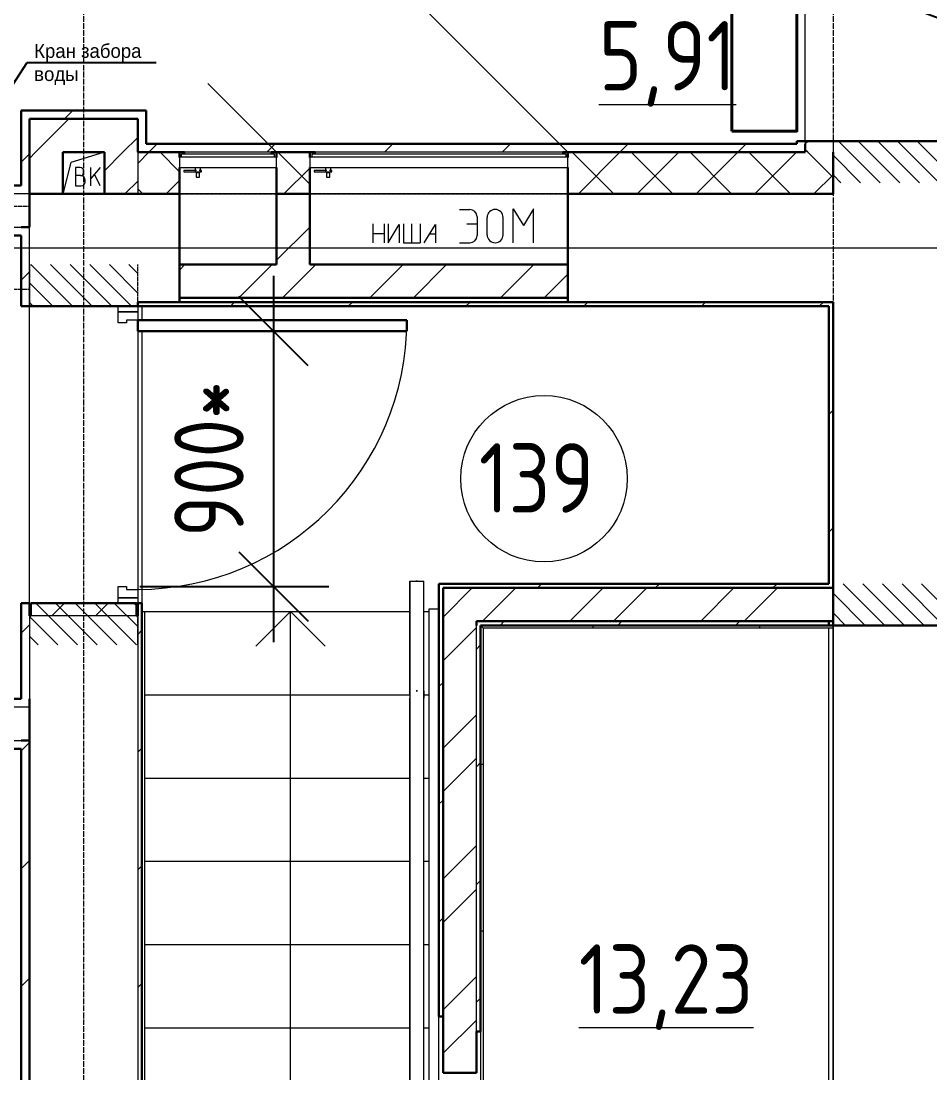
# Model space of a CAD drawing. Header units: millimetres. Extents: x -215207 to 92095, y -30385 to 123050.
# Drawn here: x -149260 to -145986, y 22769 to 26559 of the extents above; entities that cross this region are included whole.
import ezdxf
from ezdxf import colors
from ezdxf.entities.mleader import LeaderData, LeaderLine
from ezdxf.math import Vec2, Vec3

# ---------------------------------------------------------------- set-up
doc = ezdxf.new("R2010")
doc.units = ezdxf.units.MM
for name, pattern in [('ADSK_Линия сетки', [25, 20, -2.5, 0, -2.5]), ('ADSK_Сверху', [4.5, 3, -1.5]), ('ADSK_Штриховая_ш2 п1_5', [4.5, 3, -1.5])]:
    doc.linetypes.add(name, pattern=pattern)
for name, color, linetype, lineweight in [('Двери', 7, 'Continuous', 9), ('Лестницы', 7, 'Continuous', 9), ('Линии', 7, 'Continuous', 9), ('Марки помещений', 7, 'Continuous', 20), ('Оборудование', 7, 'Continuous', 20), ('Ограждение', 7, 'Continuous', 9), ('Оси', 7, 'Continuous', 9), ('Перекрытие', 7, 'Continuous', 20), ('Радиаторы отопления', 10, 'Continuous', 40), ('Стены внутренние', 7, 'Continuous', 20), ('Стены наружные', 7, 'Continuous', 20), ('Стены штриховка', 7, 'Continuous', 9), ('Стрелки вверх', 7, 'Continuous', 20)]:
    doc.layers.add(name, color=color, linetype=linetype, lineweight=lineweight)
for name, color, linetype in [('Мультивыноски отполение', 7, 'Continuous'), ('ТХ_(нейтральное оборудование_мебель)', 32, 'Continuous'), ('ТХ_размеры', 7, 'Continuous')]:
    doc.layers.add(name, color=color, linetype=linetype)
doc.styles.add('DCAD_TEXT', font='GOST_Common.ttf', dxfattribs={"height": 180})
doc.styles.add('GOST Common_3', font='GOST_Common.ttf', dxfattribs={"width": 0.9, "height": 2.5})
doc.styles.add('ГОСТ 2.304', font='CS_Gost2304.shx')
doc.styles.add('ТХ_New', font='')
doc.styles.get('ТХ_New').set_extended_font_data('Vin Sans Pro')
doc.dimstyles.new('СПДС', dxfattribs={"dimscale": 100, "dimtxt": 2.5, "dimasz": 2.5, "dimexe": 2, "dimexo": 0.625, "dimgap": 1, "dimtad": 1, "dimdec": 0, "dimtxsty": 'ГОСТ 2.304', "dimblk": 'OBLIQUE', "dimblk1": 'OBLIQUE', "dimblk2": 'OBLIQUE', "dimcen": 2.5, "dimdle": 2, "dimadec": 0, "dimazin": 2, "dimtfac": 0.75, "dimtdec": 4, "dimtmove": 1, "dimatfit": 3, "dimfxl": 0, "dimtolj": 1, "dimarcsym": 0})

# ---------------------------------------------------------------- blocks, each defined once
blk = doc.blocks.new('1 этаж 21082025')
at = {"lineweight": 18}
for p, q in [((50975, -5355), (50854.6, -5391.7)), ((50854.6, -5391.7), (50825, -5505)), ((50887.2, -5409.6), (50870.6, -5409.6)), ((50870.6, -5409.6), (50870.6, -5476.3)), ((50959.5, -5409.6), (50926.1, -5449.3)), ((50926.1, -5476.3), (50926.1, -5409.6)), ((50889.1, -5439.2), (50870.6, -5439.2)), ((50900.2, -5428.1), (50900.2, -5422.6)), ((50905.7, -5461.4), (50905.7, -5455.9)), ((50959.5, -5476.3), (50939.5, -5433.4)), ((50870.6, -5476.3), (50890.9, -5476.3))]:
    blk.add_line(p, q, dxfattribs=at)
for centre, radius, start, end in [((50887.2, -5422.6), 13, 0, 90), ((50889.1, -5428.1), 11.1, 270, 0), ((50889.1, -5455.9), 16.7, 0, 90), ((50890.9, -5461.4), 14.8, 270, 0)]:
    blk.add_arc(centre, radius, start, end, dxfattribs=at)
at = {"layer": 'Двери', "linetype": 'ADSK_Штриховая_ш2 п1_5'}
for p, q in [((54150, -5315), (53600, -5315)), ((53600, -5315), (53600, -5465)), ((51245, -5505), (52645, -5505)), ((50705, -5760), (50705, -5910)), ((51095, -5910), (51095, -5760)), ((50705, -5910), (51095, -5910)), ((51245, -5895), (52645, -5895)), ((53600, -6910), (53600, -7060)), ((51095, -6980), (50705, -6980)), ((50705, -6980), (50705, -7130)), ((51095, -7130), (51095, -6980)), ((53600, -7060), (54150, -7060))]:
    blk.add_line(p, q, dxfattribs=at)
at = {"layer": 'Двери', "linetype": 'Continuous', "lineweight": 18}
for p, q in [((53620.1, -5315), (53770.1, -5465)), ((53690.8, -5315), (53840.8, -5465)), ((53761.5, -5315), (53911.5, -5465)), ((53832.2, -5315), (53982.2, -5465)), ((53902.9, -5315), (54052.9, -5465)), ((53600, -5365.7), (53699.3, -5465)), ((53600, -5436.4), (53628.6, -5465)), ((50710, -5760), (50860, -5910)), ((50780.7, -5760), (50930.7, -5910)), ((50851.4, -5760), (51001.4, -5910)), ((50922.1, -5760), (51072.1, -5910)), ((50992.8, -5760), (51095, -5862.2)), ((51063.5, -5760), (51095, -5791.5)), ((50705, -5825.7), (50789.3, -5910)), ((50705, -5896.4), (50718.6, -5910)), ((53636.4, -6910), (53786.4, -7060)), ((53707.1, -6910), (53857.1, -7060)), ((53777.8, -6910), (53927.8, -7060)), ((53848.5, -6910), (53998.5, -7060)), ((53919.2, -6910), (54069.2, -7060)), ((53600, -6944.3), (53715.7, -7060)), ((50727.9, -6980), (50877.9, -7130)), ((50798.6, -6980), (50948.6, -7130)), ((50869.3, -6980), (51019.3, -7130)), ((50940, -6980), (51090, -7130)), ((51010.7, -6980), (51095, -7064.3)), ((51081.4, -6980), (51095, -6993.6)), ((50705, -7027.8), (50807.2, -7130)), ((53600, -7015), (53645, -7060)), ((50705, -7098.5), (50736.5, -7130))]:
    blk.add_line(p, q, dxfattribs=at)
at = {"layer": 'Двери'}
for p, q in [((51025, -5910), (51095, -5910)), ((51025, -5930), (51025, -5910)), ((51095, -5910), (51095, -5930)), ((51025, -5970), (51025, -5930)), ((51025, -5930), (51095, -5930)), ((51095, -5930), (51025, -5930)), ((51095, -5930), (51095, -5960)), ((51055, -5970), (51025, -5970)), ((51055, -5960), (51055, -5970)), ((51095, -5960), (51055, -5960)), ((51025, -6920), (51055, -6920)), ((51025, -6960), (51025, -6920)), ((51055, -6920), (51055, -6930)), ((51055, -6930), (51095, -6930)), ((51095, -6930), (51095, -6960)), ((51095, -6960), (51025, -6960)), ((51025, -6980), (51025, -6960)), ((51025, -6960), (51095, -6960)), ((51095, -6960), (51095, -6980)), ((51095, -6980), (51025, -6980))]:
    blk.add_line(p, q, dxfattribs=at)
at = {"layer": 'Двери', "lineweight": 30}
for p, q in [((51095, -5960), (52065, -5960)), ((51095, -6000), (51095, -5960)), ((52065, -5960), (52065, -6000)), ((52065, -6000), (51095, -6000))]:
    blk.add_line(p, q, dxfattribs=at)
at = {"layer": 'Двери'}
blk.add_arc((51095, -5960), 970, 270, 0, dxfattribs=at)
at = {"layer": 'Лестницы'}
for p, q in [((51120, -7310), (52075.4, -7310)), ((51120, -7310), (52075.4, -7310)), ((52125.4, -7310), (52145.4, -7310)), ((52125.4, -7310), (52145.4, -7310)), ((51120, -7610), (52075.4, -7610)), ((51120, -7610), (52075.4, -7610)), ((52125.4, -7610), (52145.4, -7610)), ((52125.4, -7610), (52145.4, -7610)), ((51120, -7910), (52075.4, -7910)), ((51120, -7910), (52075.4, -7910)), ((52125.4, -7910), (52145.4, -7910)), ((52125.4, -7910), (52145.4, -7910)), ((51120, -8210), (52075.4, -8210)), ((51120, -8210), (52075.4, -8210)), ((52125.4, -8210), (52145.4, -8210)), ((52125.4, -8210), (52145.4, -8210)), ((51120, -8510), (52075.4, -8510)), ((51120, -8510), (52075.4, -8510)), ((52125.4, -8510), (52145.4, -8510)), ((52125.4, -8510), (52145.4, -8510))]:
    blk.add_line(p, q, dxfattribs=at)
at = {"layer": 'Линии', "linetype": 'ADSK_Сверху'}
for p, q in [((50705, -5550), (30240, -5550)), ((50705, -5850), (30240, -5850))]:
    blk.add_line(p, q, dxfattribs=at)
at = {"layer": 'Линии', "lineweight": 18}
for p, q in [((52254.8, -5561.2), (52291.3, -5561.2)), ((52447.8, -5558.6), (52484.3, -5618.6)), ((52447.8, -5681.2), (52447.8, -5558.6)), ((52520.9, -5558.6), (52484.3, -5618.6)), ((52520.9, -5681.2), (52520.9, -5558.6)), ((52317.4, -5587.3), (52317.4, -5655.2)), ((52353.9, -5652.5), (52353.9, -5589.9)), ((52411.3, -5652.5), (52411.3, -5589.9)), ((51942.4, -5613.4), (51942.4, -5681.2)), ((51942.4, -5647.3), (51982.4, -5647.3)), ((51982.4, -5613.4), (51982.4, -5681.2)), ((51997.4, -5613.4), (51997.4, -5681.2)), ((51997.4, -5681.2), (52037.4, -5615.5)), ((52037.4, -5615.5), (52037.4, -5681.2)), ((52052.4, -5613.4), (52052.4, -5681.2)), ((52082.4, -5681.2), (52082.4, -5613.4)), ((52112.4, -5613.4), (52112.4, -5681.2)), ((52127.4, -5681.2), (52167.4, -5615.5)), ((52167.4, -5615.5), (52167.4, -5681.2)), ((52280.9, -5613.4), (52317.4, -5613.4)), ((52052.4, -5681.2), (52112.4, -5681.2)), ((52147.4, -5648.4), (52167.4, -5648.4)), ((52254.8, -5681.2), (52291.3, -5681.2))]:
    blk.add_line(p, q, dxfattribs=at)
for centre, radius, start, end in [((52291.3, -5587.3), 26.1, 0, 90), ((52382.6, -5589.9), 28.7, 0, 180), ((52291.3, -5655.2), 26.1, 270, 0), ((52382.6, -5652.5), 28.7, 180, 0)]:
    blk.add_arc(centre, radius, start, end, dxfattribs=at)
at = {"layer": 'Марки помещений'}
blk.add_circle((52558.8, -6531.4), 300, dxfattribs=at)
at = {"layer": 'Оборудование'}
for p, q in [((52645, -5355), (51987.4, -4697.4)), ((51595, -5355), (51347.5, -5107.5)), ((51245, -5373.6), (51245, -5410)), ((51594.1, -5372.7), (51245.9, -5372.7)), ((51252, -5363), (51252, -5372.7)), ((51587, -5362), (51253, -5362)), ((51576, -5355), (51264, -5355)), ((51264, -5355), (51264, -5360.5)), ((51567, -5361.8), (51567, -5363)), ((51567, -5363), (51567, -5361.8)), ((51576, -5360.5), (51576, -5355)), ((51588, -5372.7), (51588, -5363)), ((51595, -5410), (51595, -5373.6)), ((51715, -5373.6), (51715, -5410)), ((52644.1, -5372.7), (51715.9, -5372.7)), ((51722, -5363), (51722, -5372.7)), ((52637, -5362), (51723, -5362)), ((52626, -5355), (51734, -5355)), ((51734, -5355), (51734, -5360.5)), ((52626, -5360.5), (52626, -5355)), ((52638, -5372.7), (52638, -5363)), ((52645, -5410), (52645, -5373.6)), ((51245, -5410), (51595, -5410)), ((51301.8, -5410), (51301.8, -5425.9)), ((51321.1, -5425.9), (51321.1, -5410)), ((51715, -5410), (52645, -5410)), ((51771.8, -5410), (51771.8, -5425.9)), ((51791.1, -5425.9), (51791.1, -5410)), ((51306.7, -5420.4), (51260.8, -5420.4)), ((51260.8, -5420.4), (51260.8, -5425.4)), ((51260.8, -5425.4), (51306.7, -5425.4)), ((51301.8, -5425.9), (51321.1, -5425.9)), ((51303.4, -5425.9), (51305.4, -5427.9)), ((51305.4, -5427.9), (51305.4, -5445.3)), ((51305.4, -5427.9), (51317.6, -5427.9)), ((51305.4, -5445.3), (51317.6, -5445.3)), ((51324.6, -5420.4), (51316.3, -5420.4)), ((51316.3, -5425.4), (51324.6, -5425.4)), ((51317.6, -5427.9), (51319.6, -5425.9)), ((51317.6, -5445.3), (51317.6, -5427.9)), ((51324.6, -5425.4), (51324.6, -5420.4)), ((51776.7, -5420.4), (51730.8, -5420.4)), ((51730.8, -5420.4), (51730.8, -5425.4)), ((51730.8, -5425.4), (51776.7, -5425.4)), ((51771.8, -5425.9), (51791.1, -5425.9)), ((51773.4, -5425.9), (51775.4, -5427.9)), ((51775.4, -5427.9), (51775.4, -5445.3)), ((51775.4, -5427.9), (51787.6, -5427.9)), ((51775.4, -5445.3), (51787.6, -5445.3)), ((51794.6, -5420.4), (51786.3, -5420.4)), ((51786.3, -5425.4), (51794.6, -5425.4)), ((51787.6, -5427.9), (51789.6, -5425.9)), ((51787.6, -5445.3), (51787.6, -5427.9)), ((51794.6, -5425.4), (51794.6, -5420.4))]:
    blk.add_line(p, q, dxfattribs=at)
for points, knots in [([(51245.9, -5372.7), (51245.8, -5372.7), (51245.7, -5372.7), (51245.6, -5372.8), (51245.4, -5372.8), (51245.3, -5373), (51245.1, -5373.2), (51245, -5373.4), (51245, -5373.5), (51245, -5373.6)], [0, 0, 0, 0, 0.166667, 0.25, 0.333333, 0.5, 0.666667, 0.833333, 1, 1, 1, 1]), ([(51253, -5362), (51252.9, -5362), (51252.7, -5362), (51252.6, -5362.1), (51252.5, -5362.1), (51252.4, -5362.2), (51252.2, -5362.3), (51252.1, -5362.5), (51252, -5362.7), (51252, -5362.9), (51252, -5363)], [0, 0, 0, 0, 0.166667, 0.25, 0.333333, 0.416667, 0.541667, 0.666667, 0.833333, 1, 1, 1, 1]), ([(51264, -5360.5), (51264, -5360.6), (51264, -5360.8), (51263.9, -5361.1), (51263.8, -5361.2), (51263.7, -5361.4), (51263.6, -5361.6), (51263.4, -5361.7), (51263.2, -5361.8), (51263.1, -5361.9), (51262.8, -5362), (51262.6, -5362), (51262.5, -5362)], [0, 0, 0, 0, 0.166667, 0.25, 0.333333, 0.416667, 0.5, 0.583333, 0.666667, 0.75, 0.833333, 1, 1, 1, 1]), ([(51577.5, -5362), (51577.4, -5362), (51577.2, -5362), (51576.9, -5361.9), (51576.8, -5361.8), (51576.6, -5361.7), (51576.4, -5361.6), (51576.3, -5361.4), (51576.2, -5361.2), (51576.1, -5361.1), (51576, -5360.8), (51576, -5360.6), (51576, -5360.5)], [-1, -1, -1, -1, -0.833333, -0.75, -0.666667, -0.583333, -0.5, -0.416667, -0.333333, -0.25, -0.166667, 0, 0, 0, 0]), ([(51588, -5363), (51588, -5362.9), (51588, -5362.7), (51587.9, -5362.5), (51587.8, -5362.3), (51587.6, -5362.2), (51587.5, -5362.1), (51587.4, -5362.1), (51587.3, -5362), (51587.1, -5362), (51587, -5362)], [-1, -1, -1, -1, -0.833333, -0.666667, -0.541667, -0.416667, -0.333333, -0.25, -0.166667, 0, 0, 0, 0]), ([(51595, -5373.6), (51595, -5373.5), (51595, -5373.4), (51594.9, -5373.2), (51594.7, -5373), (51594.6, -5372.8), (51594.4, -5372.8), (51594.3, -5372.7), (51594.2, -5372.7), (51594.1, -5372.7)], [-1, -1, -1, -1, -0.833333, -0.666667, -0.5, -0.333333, -0.25, -0.166667, 0, 0, 0, 0]), ([(51715.9, -5372.7), (51715.8, -5372.7), (51715.7, -5372.7), (51715.6, -5372.8), (51715.4, -5372.8), (51715.3, -5373), (51715.1, -5373.2), (51715, -5373.4), (51715, -5373.5), (51715, -5373.6)], [0, 0, 0, 0, 0.166667, 0.25, 0.333333, 0.5, 0.666667, 0.833333, 1, 1, 1, 1]), ([(51723, -5362), (51722.9, -5362), (51722.7, -5362), (51722.6, -5362.1), (51722.5, -5362.1), (51722.4, -5362.2), (51722.2, -5362.3), (51722.1, -5362.5), (51722, -5362.7), (51722, -5362.9), (51722, -5363)], [0, 0, 0, 0, 0.166667, 0.25, 0.333333, 0.416667, 0.541667, 0.666667, 0.833333, 1, 1, 1, 1]), ([(51734, -5360.5), (51734, -5360.6), (51734, -5360.8), (51733.9, -5361.1), (51733.8, -5361.2), (51733.7, -5361.4), (51733.6, -5361.6), (51733.4, -5361.7), (51733.2, -5361.8), (51733.1, -5361.9), (51732.8, -5362), (51732.6, -5362), (51732.5, -5362)], [0, 0, 0, 0, 0.166667, 0.25, 0.333333, 0.416667, 0.5, 0.583333, 0.666667, 0.75, 0.833333, 1, 1, 1, 1]), ([(52627.5, -5362), (52627.4, -5362), (52627.2, -5362), (52626.9, -5361.9), (52626.8, -5361.8), (52626.6, -5361.7), (52626.4, -5361.6), (52626.3, -5361.4), (52626.2, -5361.2), (52626.1, -5361.1), (52626, -5360.8), (52626, -5360.6), (52626, -5360.5)], [-1, -1, -1, -1, -0.833333, -0.75, -0.666667, -0.583333, -0.5, -0.416667, -0.333333, -0.25, -0.166667, 0, 0, 0, 0]), ([(52638, -5363), (52638, -5362.9), (52638, -5362.7), (52637.9, -5362.5), (52637.8, -5362.3), (52637.6, -5362.2), (52637.5, -5362.1), (52637.4, -5362.1), (52637.3, -5362), (52637.1, -5362), (52637, -5362)], [-1, -1, -1, -1, -0.833333, -0.666667, -0.541667, -0.416667, -0.333333, -0.25, -0.166667, 0, 0, 0, 0]), ([(52645, -5373.6), (52645, -5373.5), (52645, -5373.4), (52644.9, -5373.2), (52644.7, -5373), (52644.6, -5372.8), (52644.4, -5372.8), (52644.3, -5372.7), (52644.2, -5372.7), (52644.1, -5372.7)], [-1, -1, -1, -1, -0.833333, -0.666667, -0.5, -0.333333, -0.25, -0.166667, 0, 0, 0, 0])]:
    blk.add_open_spline(points, degree=3, knots=knots, dxfattribs=at)
at = {"layer": 'Ограждение'}
for p, q in [((52075.4, -6900), (52075.4, -7000)), ((52075.4, -6900), (52125.4, -6900)), ((52075.4, -7295.2), (52075.4, -6900)), ((52102.7, -6900), (52098.1, -6900)), ((52125.4, -7000), (52125.4, -6900)), ((52125.4, -7295.2), (52125.4, -6900)), ((51120, -7010), (51120, -7310)), ((52075.4, -7000), (52075.4, -7295.2)), ((52125.4, -7295.2), (52125.4, -7000)), ((52145.4, -7000), (52180, -7000)), ((52145.4, -7310), (52145.4, -7000)), ((52340, -7070), (52330, -7060)), ((52330, -7060), (52340, -7070)), ((53600, -7070), (52340, -7070)), ((52340, -7070), (52340, -10200)), ((53600, -7070), (53600, -7060)), ((53600, -7060), (53600, -7070)), ((51120, -7310), (51120, -9568.1)), ((52075.4, -7295.2), (52075.4, -7296.2)), ((52075.4, -7295.2), (52075.4, -7322.4)), ((52075.4, -7295.2), (52075.4, -7302.6)), ((52075.4, -7308.8), (52075.4, -7295.2)), ((52075.4, -7296.2), (52075.4, -7297.2)), ((52075.4, -7297.2), (52075.4, -7298.2)), ((52075.4, -7298.2), (52075.4, -7299.2)), ((52075.4, -7299.2), (52075.4, -7300.1)), ((52075.4, -7300.1), (52075.4, -7301.1)), ((52075.4, -7301.1), (52075.4, -7302.1)), ((52075.4, -7302.1), (52075.4, -7303)), ((52075.4, -7302.6), (52075.4, -7308.8)), ((52075.4, -7303), (52075.4, -7304)), ((52075.4, -7304), (52075.4, -7304.9)), ((52075.4, -7304.9), (52075.4, -7305.8)), ((52075.4, -7305.8), (52075.4, -7306.7)), ((52075.4, -7306.7), (52075.4, -7307.6)), ((52075.4, -7307.6), (52075.4, -7308.5)), ((52075.4, -7308.5), (52075.4, -7308.8)), ((52075.4, -7308.8), (52075.4, -9122.6)), ((52102.7, -7295.2), (52098.1, -7295.2)), ((52098.1, -7295.2), (52102.7, -7295.2)), ((52125.4, -7295.6), (52125.4, -7295.2)), ((52125.4, -7308.8), (52125.4, -7295.2)), ((52125.4, -7295.2), (52125.4, -7322.4)), ((52125.4, -7302.6), (52125.4, -7295.2)), ((52125.4, -7308.8), (52125.4, -7295.2)), ((52125.4, -7296.6), (52125.4, -7295.6)), ((52125.4, -7297.6), (52125.4, -7296.6)), ((52125.4, -7298.6), (52125.4, -7297.6)), ((52125.4, -7299.6), (52125.4, -7298.6)), ((52125.4, -7300.5), (52125.4, -7299.6)), ((52125.4, -7301.5), (52125.4, -7300.5)), ((52125.4, -7302.5), (52125.4, -7301.5)), ((52125.4, -7303.4), (52125.4, -7302.5)), ((52125.4, -7308.8), (52125.4, -7302.6)), ((52125.4, -7304.4), (52125.4, -7303.4)), ((52125.4, -7305.3), (52125.4, -7304.4)), ((52125.4, -7306.2), (52125.4, -7305.3)), ((52125.4, -7307.1), (52125.4, -7306.2)), ((52125.4, -7308), (52125.4, -7307.1)), ((52125.4, -7308.8), (52125.4, -7308)), ((52125.4, -9099.3), (52125.4, -7308.8)), ((52145.4, -9090), (52145.4, -7310)), ((52075.4, -9122.6), (52075.4, -7322.4)), ((52125.4, -9099.3), (52125.4, -7322.4))]:
    blk.add_line(p, q, dxfattribs=at)
at = {"layer": 'Ограждение', "linetype": 'Continuous'}
for p, q in [((52736, -7070), (52736, -7060)), ((53336, -7070), (53336, -7060)), ((52330, -7560.3), (52340, -7560.3)), ((52330, -8160.3), (52340, -8160.3))]:
    blk.add_line(p, q, dxfattribs=at)
at = {"layer": 'Оси', "linetype": 'ADSK_Линия сетки'}
for p, q in [((50900, 5350.6), (50900, -17365.8)), ((53600, 5350.6), (53600, -17365.8)), ((58165, -5700), (-14072.3, -5700))]:
    blk.add_line(p, q, dxfattribs=at)
at = {"layer": 'Перекрытие', "color": 49, "true_color": 0x464646}
for p, q in [((51110, -7010), (52075.4, -7010)), ((52125.4, -7010), (52145.4, -7010)), ((53600, -8760), (53600, -7060))]:
    blk.add_line(p, q, dxfattribs=at)
at = {"layer": 'Стены внутренние'}
for p, q in [((53500, -5315), (53500, -4095)), ((53600, -5315), (53600, -5355)), ((51595, -5505), (51245, -5505)), ((52645, -5505), (51715, -5505)), ((50705, -6980), (50705, -5910)), ((51095, -5960), (51095, -6930)), ((50705, -7025), (50705, -7325)), ((51090, -7025), (50710, -7025)), ((53600, -7060), (53600, -11385))]:
    blk.add_line(p, q, dxfattribs=at)
at = {"layer": 'Стены внутренние', "lineweight": 30}
for p, q in [((54150, -5315), (53500, -5315)), ((53500, -5325), (53500, -5355)), ((51245, -5373.4), (51245, -5355)), ((51595, -5355), (51595, -5373.4)), ((51715, -5373.4), (51715, -5355)), ((52645, -5355), (52645, -5373.4)), ((53600, -5505), (53600, -5355)), ((51245, -5895), (51245, -5410)), ((51595, -5410), (51595, -5505)), ((51715, -5505), (51715, -5410)), ((52645, -5410), (52645, -5895)), ((50975, -5505), (50825, -5505)), ((51245, -5505), (51095, -5505)), ((51595, -5505), (51715, -5505)), ((53600, -5505), (52645, -5505)), ((50705, -5910), (51095, -5910)), ((51095, -5910), (51095, -5895)), ((50710, -7025), (50705, -7025)), ((51095, -7025), (51090, -7025)), ((53600, -7060), (54150, -7060))]:
    blk.add_line(p, q, dxfattribs=at)
at = {"layer": 'Стены внутренние', "linetype": 'Continuous', "lineweight": 9}
for p, q in [((53500, -5323.8), (53508.8, -5315)), ((51095, -5395.4), (51135.4, -5355)), ((51244.8, -5424.3), (51175.5, -5355)), ((51715, -5470.2), (51599.8, -5355)), ((52810.4, -5505), (52660.4, -5355)), ((52682.4, -5505), (52832.4, -5355)), ((53022.5, -5505), (52872.5, -5355)), ((52894.5, -5505), (53044.5, -5355)), ((53234.7, -5505), (53084.7, -5355)), ((53106.7, -5505), (53256.7, -5355)), ((53446.8, -5505), (53296.8, -5355)), ((53318.8, -5505), (53468.8, -5355)), ((53508.9, -5355), (53500, -5346.1)), ((53600, -5446.1), (53508.9, -5355)), ((51621.8, -5505), (51715, -5411.8)), ((51197.5, -5505), (51244.9, -5457.6)), ((53530.9, -5505), (53600, -5435.9)), ((51113.4, -5505), (51095, -5486.6))]:
    blk.add_line(p, q, dxfattribs=at)
at = {"layer": 'Стены наружные', "lineweight": 30}
for p, q in [((50675, -5205), (50675, -5475)), ((51125, -5205), (50675, -5205)), ((51125, -5325), (51125, -5205)), ((51095, -5235), (50705, -5235)), ((50705, -5235), (50705, -5625)), ((51095, -5355), (51095, -5235)), ((53470, -5325), (51125, -5325)), ((53500, -5315), (53470, -5315)), ((53470, -5315), (53470, -5325)), ((50825, -5355), (50975, -5355)), ((50825, -5505), (50825, -5355)), ((50975, -5355), (50975, -5505)), ((51095, -5355), (51264, -5355)), ((51576, -5355), (51734, -5355)), ((52626, -5355), (53500, -5355)), ((50675, -5475), (50275, -5475)), ((50705, -5505), (50825, -5505)), ((50975, -5505), (51095, -5505)), ((51595, -5505), (51595, -5760)), ((51715, -5760), (51715, -5505)), ((50675, -5625), (50705, -5625)), ((50275, -5655), (50675, -5655)), ((50675, -5655), (50675, -5910)), ((51595, -5760), (51245, -5760)), ((52645, -5760), (51715, -5760)), ((50675, -5910), (50705, -5910)), ((53600, -5895), (51095, -5895)), ((51095, -5910), (53585, -5910)), ((51245, -5880), (52645, -5880)), ((53585, -5910), (53585, -6910)), ((53600, -7060), (53600, -5895)), ((53585, -6910), (52180, -6910)), ((52180, -6910), (52180, -8468.7)), ((53600, -6925), (52195, -6925)), ((52195, -8672.7), (52195, -6925)), ((50675, -6980), (50675, -7325)), ((50705, -6980), (50675, -6980)), ((50705, -7025), (50705, -6980)), ((50710, -6980), (50710, -7025)), ((51090, -6980), (50710, -6980)), ((51090, -7025), (51090, -6980)), ((51110, -6980), (51095, -6980)), ((51095, -6980), (51095, -7025)), ((51110, -11385), (51110, -6980)), ((52315, -7060), (52315, -7045)), ((53600, -7045), (52315, -7045)), ((53585, -7045), (53585, -7060)), ((52330, -7060), (53600, -7060)), ((52330, -8522.9), (52330, -7060)), ((50675, -7325), (50245, -7325)), ((50705, -11400), (50705, -7325)), ((50245, -7505), (50675, -7505)), ((50675, -7475), (50705, -7475)), ((50675, -7505), (50675, -11370)), ((52180, -8468.7), (52195, -8468.7)), ((52315, -8672.7), (52315, -8522.9)), ((52315, -8522.9), (52330, -8522.9)), ((52195, -8672.7), (52315, -8672.7))]:
    blk.add_line(p, q, dxfattribs=at)
at = {"layer": 'Стены наружные', "linetype": 'Continuous', "lineweight": 9}
for p, q in [((50831.1, -5235), (50861.1, -5205)), ((50727.2, -5355), (50847.2, -5235)), ((51041.5, -5355), (51095, -5301.5)), ((51135.4, -5355), (51165.4, -5325)), ((51559.6, -5355), (51589.6, -5325)), ((51983.9, -5355), (52013.9, -5325)), ((52408.2, -5355), (52438.2, -5325)), ((52832.4, -5355), (52862.4, -5325)), ((53256.7, -5355), (53286.7, -5325)), ((50675, -5391.1), (50705, -5361.1)), ((50705, -5377.2), (50727.2, -5355)), ((50975, -5421.5), (51041.5, -5355)), ((51048.6, -5505), (51095, -5458.6)), ((51595, -5744.4), (51715, -5624.4)), ((51245, -5780.1), (51265.1, -5760)), ((51459.4, -5880), (51579.4, -5760)), ((51616.6, -5880), (51736.6, -5760)), ((51930.9, -5880), (52050.9, -5760)), ((52088, -5880), (52208, -5760)), ((52402.3, -5880), (52522.3, -5760)), ((50675, -5815.4), (50705, -5785.4)), ((52559.5, -5880), (52645, -5794.5)), ((51428.9, -5910), (51443.9, -5895)), ((51853.2, -5910), (51868.2, -5895)), ((52277.4, -5910), (52292.4, -5895)), ((52701.7, -5910), (52716.7, -5895)), ((53125.9, -5910), (53140.9, -5895)), ((53550.2, -5910), (53565.2, -5895)), ((53585, -6299.5), (53600, -6284.5)), ((53585, -6723.7), (53600, -6708.7)), ((52195, -7030.3), (52300.3, -6925)), ((52337.4, -7045), (52457.4, -6925)), ((52535.2, -6925), (52550.2, -6910)), ((52651.7, -7045), (52771.7, -6925)), ((52808.9, -7045), (52928.9, -6925)), ((52959.5, -6925), (52974.5, -6910)), ((53123.2, -7045), (53243.2, -6925)), ((53280.4, -7045), (53400.4, -6925)), ((53383.7, -6925), (53398.7, -6910)), ((50785.9, -7025), (50830.9, -6980)), ((50943, -7025), (50988, -6980)), ((52400.2, -7060), (52415.2, -7045)), ((52824.5, -7060), (52839.5, -7045)), ((53248.7, -7060), (53263.7, -7045)), ((53594.7, -7045), (53600, -7039.7)), ((50675, -7088.2), (50705, -7058.2)), ((51095, -7092.4), (51110, -7077.4)), ((52195, -7187.4), (52315, -7067.4)), ((52315, -7145.2), (52330, -7130.2)), ((52180, -7280.2), (52195, -7265.2)), ((52195, -7501.7), (52315, -7381.7)), ((50675, -7512.4), (50705, -7482.4)), ((51095, -7516.7), (51110, -7501.7)), ((52195, -7658.9), (52315, -7538.9)), ((52315, -7569.5), (52330, -7554.5)), ((52180, -7704.5), (52195, -7689.5)), ((52195, -7973.2), (52315, -7853.2)), ((50675, -7936.7), (50705, -7906.7)), ((51095, -7940.9), (51110, -7925.9)), ((52315, -7993.7), (52330, -7978.7)), ((52195, -8130.4), (52315, -8010.4)), ((52180, -8128.7), (52195, -8113.7)), ((50675, -8360.9), (50705, -8330.9)), ((52195, -8444.7), (52315, -8324.7)), ((51095, -8365.2), (51110, -8350.2)), ((52315, -8418), (52330, -8403)), ((52195, -8601.8), (52315, -8481.8))]:
    blk.add_line(p, q, dxfattribs=at)
at = {"layer": 'Стены наружные'}
for p, q in [((50705, -5910), (50705, -5625)), ((51110, -5910), (51110, -5960)), ((51110, -6000), (51110, -6980)), ((51095, -7025), (51095, -11400)), ((53585, -8760), (53585, -7070)), ((52180, -9073.8), (52180, -8468.7)), ((52330, -8522.9), (52330, -10200))]:
    blk.add_line(p, q, dxfattribs=at)
at = {"layer": 'Стены штриховка'}
for p, q in [((53500, -5315), (53500, -5325)), ((51095, -5355), (51095, -5505)), ((50705, -5505), (50275, -5505)), ((50275, -5625), (50675, -5625)), ((52315, -8522.9), (52315, -7060)), ((50705, -7355), (50245, -7355)), ((50245, -7475), (50675, -7475))]:
    blk.add_line(p, q, dxfattribs=at)
at = {"layer": 'Стрелки вверх'}
for p, q in [((51645, -7010), (51520, -7135)), ((51645, -7310), (51645, -7010)), ((51645, -7010), (51770, -7135)), ((51645, -7610), (51645, -7310)), ((51645, -7910), (51645, -7610)), ((51645, -8210), (51645, -7910)), ((51645, -8510), (51645, -8210)), ((51645, -8810), (51645, -8510))]:
    blk.add_line(p, q, dxfattribs=at)
at = {"layer": 'Марки помещений', "style": 'GOST Common_3', "width": 0.9}
for s, p in [('%%U5,91', (52756.4, -5132.4)), ('139', (52323.9, -6653.6)), ('%%U13,23', (52683.8, -8459.3))]:
    blk.add_text(s, height=250, dxfattribs=at).set_placement(p)
blk = doc.blocks.new('_None')
blk = doc.blocks.new('_Oblique')
at = {"color": 0, "linetype": 'ByBlock', "lineweight": -2}
blk.add_line((-0.5, -0.5), (0.5, 0.5), dxfattribs=at)
blk = doc.blocks.new('*D545')
at = {"layer": 'Defpoints', "color": 0, "ltscale": 100, "transparency": 16777216}
for p in [(-148839.8, 25441.4), (-148894.8, 24521.4), (-148350.8, 24521.4)]:
    blk.add_point(p, dxfattribs=at)
at = {"layer": 'ТХ_размеры', "color": 0, "lineweight": -2, "ltscale": 100, "transparency": 16777216}
for p, q in [((-148350.8, 25641.4), (-148350.8, 24321.4)), ((-148777.3, 25441.4), (-148150.8, 25441.4)), ((-148832.3, 24521.4), (-148150.8, 24521.4))]:
    blk.add_line(p, q, dxfattribs=at)
at = {"layer": 'ТХ_размеры', "color": 0, "lineweight": -2, "ltscale": 100, "transparency": 16777216, "xscale": 250, "yscale": 250, "zscale": 250}
for p, rotation in [((-148350.8, 25441.4), 90), ((-148350.8, 24521.4), 270)]:
    blk.add_blockref('_Oblique', p, dxfattribs=dict(at, rotation=rotation))
at = {"layer": 'ТХ_размеры', "color": 0, "ltscale": 100, "transparency": 16777216, "insert": (-148583.1, 24981.4), "char_height": 250, "attachment_point": 5, "rotation": 90, "style": 'ГОСТ 2.304', "bg_fill": 3, "box_fill_scale": 1.1, "bg_fill_color": 256, "bg_fill_true_color": 13158600, "bg_fill_transparency": 0}
blk.add_mtext('\\A1;900*', dxfattribs=at)

msp = doc.modelspace()

# ---------------------------------------------------------------- linework, layer by layer
at = {"layer": 'Оси', "linetype": 'ADSK_Линия сетки'}
msp.add_line((-144664, 25741.4), (-173546.6, 25741.4), dxfattribs=at)
at = {"layer": 'Радиаторы отопления', "lineweight": 40}
msp.add_lwpolyline([(-146699.8, 26162.8), (-146464.8, 26162.8), (-146464.8, 27318.6), (-146699.8, 27318.6)], close=True, dxfattribs=at)

# ---------------------------------------------------------------- block references
msp.add_blockref('1 этаж 21082025', (-199934.8, 31441.4))

# ---------------------------------------------------------------- leaders
at = {"layer": 'Мультивыноски отполение'}
ml = msp.add_multileader_mtext('Standard', dxfattribs=at)
ml.set_content('ВТЗ У2 (Возд.элект.завеса) КЭВ-6П3033Е:\\P3/N/PE 380 В 50 Гц, Nуст.=6,0кВт,\\P ДхШхВ-1035х235х235', color=256, style='DCAD_TEXT')
ml.set_leader_properties(color=256, linetype='ByLayer', lineweight=-1)
ml.build(insert=Vec2(0, 0))
ml.multileader.update_dxf_attribs({"has_dogleg": 0, "text_left_attachment_type": 6, "text_right_attachment_type": 6, "dogleg_length": 1, "arrow_head_size": 250})
ctx = ml.context
ctx.base_point, ctx.char_height, ctx.arrow_head_size, ctx.landing_gap_size, ctx.plane_origin = Vec3(-143777.7, 25752.6), 180, 250, 0.09, Vec3(-247623.4, 28418.4)
ctx.left_attachment, ctx.right_attachment = 6, 6
notes = []
notes.append((ctx, [(1, (1, 1, 0), (-143778.7, 25752.6), (1, 0), 1, [(0, [(-146582.3, 26805.6)], 0, [])])]))
ctx.mtext.insert, ctx.mtext.line_spacing_style, ctx.mtext.flow_direction = Vec3(-143777.6, 25968.6), 2, 5
at = {"layer": 'ТХ_(нейтральное оборудование_мебель)'}
ml = msp.add_multileader_mtext('Standard', dxfattribs=at)
ml.set_content('Кран забора \\Pводы', color=256, style='ТХ_New')
ml.set_leader_properties(linetype='ByLayer', lineweight=-1)
ml.set_arrow_properties(name='NONE')
ml.build(insert=Vec2(0, 0))
ml.multileader.update_dxf_attribs({"has_dogleg": 0, "text_left_attachment_type": 6, "text_right_attachment_type": 6, "dogleg_length": 0, "arrow_head_size": 50})
ctx = ml.context
ctx.base_point, ctx.char_height, ctx.arrow_head_size, ctx.landing_gap_size, ctx.plane_origin = Vec3(-149237.9, 26409.8), 50, 50, 25, Vec3(-147265.5, 26103.8)
ctx.left_attachment, ctx.right_attachment = 6, 6
notes.append((ctx, [(0, (1, 1, 0), (-149237.9, 26409.8), (1, 0), 0, [(0, [(-149512.4, 25987.5)], 0, [])])]))
ctx.mtext.insert, ctx.mtext.flow_direction = Vec3(-149212.9, 26476.5), 5
for ctx, leaders in notes:
    for number, flags, end, landing, length, lines in leaders:
        leader = LeaderData()
        leader.index, (leader.has_last_leader_line, leader.has_dogleg_vector, leader.attachment_direction) = number, flags
        leader.last_leader_point, leader.dogleg_vector, leader.dogleg_length = Vec3(end), Vec3(landing), length
        for number, points, colour, breaks in lines:
            line = LeaderLine()
            line.index, line.vertices, line.color, line.breaks = number, Vec3.list(points), colors.encode_raw_color(colour), breaks
            leader.lines.append(line)
        ctx.leaders.append(leader)

# ---------------------------------------------------------------- next in the draw order: dimensions: what is measured, and where the dimension line sits
at = {"layer": 'ТХ_размеры', "ltscale": 100}
dim = msp.add_linear_dim(base=(-148350.8, 24521.4), p1=(-148839.8, 25441.4), p2=(-148894.8, 24521.4), angle=90, text='900*', dimstyle='СПДС', dxfattribs=at)
dim.commit()
dim.dimension.update_dxf_attribs({"geometry": '*D545', "text_midpoint": (-148583.1, 24981.4)})

doc.saveas('drawing.dxf')
